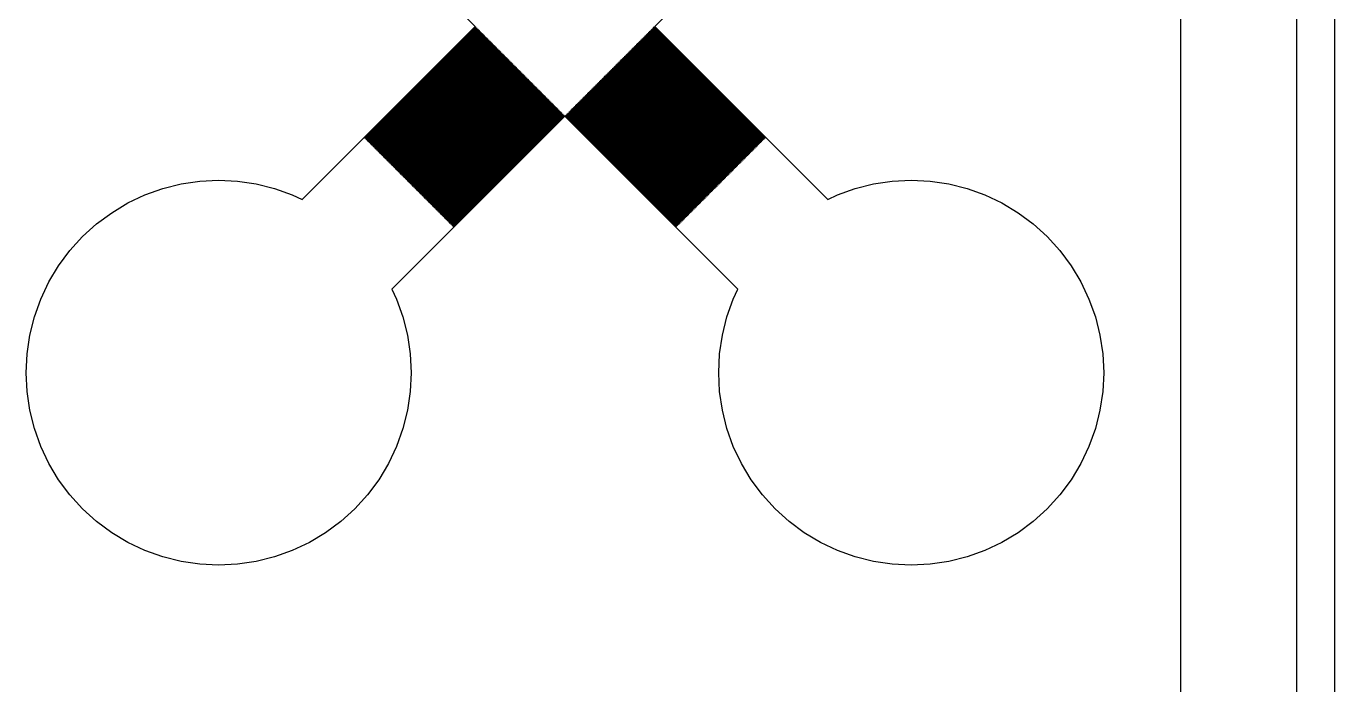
# Model space of a CAD drawing. Extents: x -16 to 132, y -40 to 113.
# Drawn here: x 94.08 to 111.46, y 37.27 to 46.02 of the extents above; entities that cross this region are included whole.
import ezdxf

# ---------------------------------------------------------------- set-up
doc = ezdxf.new("R2010")
doc.units = 0

msp = doc.modelspace()

# ---------------------------------------------------------------- linework, layer by layer
for p, q in [((111.463, -1.0226), (111.463, 74.6498)), ((110.952, 74.1385), (110.952, -0.51129)), ((109.418, 1.0226), (109.418, 72.6046)), ((100.044, 46.017), (97.7462, 48.3151)), ((104.729, 48.3151), (102.43, 46.017)), ((97.7462, 43.7189), (100.044, 46.017)), ((100.052, 46.0098), (98.5786, 44.5368)), ((98.5858, 44.5296), (100.059, 46.0025)), ((100.066, 45.9953), (98.5931, 44.5224)), ((98.6003, 44.5151), (100.073, 45.9881)), ((100.08, 45.9808), (98.6075, 44.5079)), ((98.6148, 44.5007), (100.088, 45.9736)), ((100.095, 45.9664), (98.622, 44.4935)), ((98.6292, 44.4862), (100.102, 45.9591)), ((100.109, 45.9519), (98.6365, 44.479)), ((98.6437, 44.4718), (100.117, 45.9447)), ((100.124, 45.9374), (98.6509, 44.4645)), ((98.6582, 44.4573), (100.131, 45.9302)), ((100.138, 45.923), (98.6654, 44.4501)), ((98.6726, 44.4429), (100.146, 45.9158)), ((100.153, 45.9085), (98.6799, 44.4356)), ((98.6871, 44.4284), (100.16, 45.9013)), ((100.167, 45.8941), (98.6943, 44.4212)), ((98.7016, 44.4139), (100.174, 45.8868)), ((100.059, 46.0025), (100.052, 46.0098)), ((100.073, 45.9881), (100.066, 45.9953)), ((100.088, 45.9736), (100.08, 45.9808)), ((100.102, 45.9591), (100.095, 45.9664)), ((100.117, 45.9447), (100.109, 45.9519)), ((100.131, 45.9302), (100.124, 45.9374)), ((100.146, 45.9158), (100.138, 45.923)), ((100.16, 45.9013), (100.153, 45.9085)), ((100.174, 45.8868), (100.167, 45.8941)), ((102.308, 45.8941), (102.3, 45.8868)), ((102.3, 45.8868), (103.773, 44.4139)), ((103.78, 44.4211), (102.308, 45.8941)), ((102.322, 45.9085), (102.315, 45.9013)), ((102.315, 45.9013), (103.788, 44.4284)), ((103.795, 44.4356), (102.322, 45.9085)), ((102.336, 45.923), (102.329, 45.9158)), ((102.329, 45.9158), (103.802, 44.4428)), ((103.809, 44.4501), (102.336, 45.923)), ((102.351, 45.9374), (102.344, 45.9302)), ((102.344, 45.9302), (103.817, 44.4573)), ((103.824, 44.4645), (102.351, 45.9374)), ((102.365, 45.9519), (102.358, 45.9447)), ((102.358, 45.9447), (103.831, 44.4718)), ((103.838, 44.479), (102.365, 45.9519)), ((102.38, 45.9664), (102.373, 45.9591)), ((102.373, 45.9591), (103.846, 44.4862)), ((103.853, 44.4935), (102.38, 45.9664)), ((102.394, 45.9808), (102.387, 45.9736)), ((102.387, 45.9736), (103.86, 44.5007)), ((103.867, 44.5079), (102.394, 45.9808)), ((102.409, 45.9953), (102.402, 45.9881)), ((102.402, 45.9881), (103.874, 44.5151)), ((103.882, 44.5224), (102.409, 45.9953)), ((102.423, 46.0098), (102.416, 46.0025)), ((102.416, 46.0025), (103.889, 44.5296)), ((103.896, 44.5368), (102.423, 46.0098)), ((102.43, 46.017), (104.729, 43.7189)), ((100.182, 45.8796), (98.7088, 44.4067)), ((98.716, 44.3995), (100.189, 45.8724)), ((100.196, 45.8651), (98.7232, 44.3922)), ((98.7305, 44.385), (100.203, 45.8579)), ((100.211, 45.8507), (98.7377, 44.3777)), ((98.7449, 44.3705), (100.218, 45.8434)), ((100.225, 45.8362), (98.7522, 44.3633)), ((98.7594, 44.3561), (100.232, 45.829)), ((100.24, 45.8217), (98.7666, 44.3488)), ((98.7739, 44.3416), (100.247, 45.8145)), ((100.254, 45.8073), (98.7811, 44.3344)), ((98.7883, 44.3271), (100.261, 45.8)), ((100.268, 45.7928), (98.7955, 44.3199)), ((98.8028, 44.3127), (100.276, 45.7856)), ((100.283, 45.7784), (98.81, 44.3055)), ((98.8172, 44.2982), (100.29, 45.7711)), ((100.297, 45.7639), (98.8245, 44.291)), ((98.8317, 44.2838), (100.305, 45.7567)), ((100.312, 45.7494), (98.8389, 44.2765)), ((98.8462, 44.2693), (100.319, 45.7422)), ((100.326, 45.735), (98.8534, 44.2621)), ((98.8606, 44.2548), (100.334, 45.7278)), ((100.341, 45.7205), (98.8679, 44.2476)), ((98.8751, 44.2404), (100.348, 45.7133)), ((100.189, 45.8724), (100.182, 45.8796)), ((100.203, 45.8579), (100.196, 45.8651)), ((100.218, 45.8434), (100.211, 45.8507)), ((100.232, 45.829), (100.225, 45.8362)), ((100.247, 45.8145), (100.24, 45.8217)), ((100.261, 45.8), (100.254, 45.8073)), ((100.276, 45.7856), (100.268, 45.7928)), ((100.29, 45.7711), (100.283, 45.7784)), ((100.305, 45.7567), (100.297, 45.7639)), ((100.319, 45.7422), (100.312, 45.7494)), ((100.334, 45.7278), (100.326, 45.735)), ((100.348, 45.7133), (100.341, 45.7205)), ((102.134, 45.7205), (102.127, 45.7133)), ((102.127, 45.7133), (103.6, 44.2404)), ((103.607, 44.2476), (102.134, 45.7205)), ((102.148, 45.735), (102.141, 45.7278)), ((102.141, 45.7278), (103.614, 44.2548)), ((103.621, 44.2621), (102.148, 45.735)), ((102.163, 45.7494), (102.156, 45.7422)), ((102.156, 45.7422), (103.629, 44.2693)), ((103.636, 44.2765), (102.163, 45.7494)), ((102.177, 45.7639), (102.17, 45.7567)), ((102.17, 45.7567), (103.643, 44.2838)), ((103.65, 44.291), (102.177, 45.7639)), ((102.192, 45.7784), (102.185, 45.7711)), ((102.185, 45.7711), (103.658, 44.2982)), ((103.665, 44.3055), (102.192, 45.7784)), ((102.206, 45.7928), (102.199, 45.7856)), ((102.199, 45.7856), (103.672, 44.3127)), ((103.679, 44.3199), (102.206, 45.7928)), ((102.221, 45.8073), (102.214, 45.8)), ((102.214, 45.8), (103.686, 44.3271)), ((103.694, 44.3344), (102.221, 45.8073)), ((102.235, 45.8217), (102.228, 45.8145)), ((102.228, 45.8145), (103.701, 44.3416)), ((103.708, 44.3488), (102.235, 45.8217)), ((102.25, 45.8362), (102.242, 45.829)), ((102.242, 45.829), (103.715, 44.3561)), ((103.723, 44.3633), (102.25, 45.8362)), ((102.264, 45.8507), (102.257, 45.8434)), ((102.257, 45.8434), (103.73, 44.3705)), ((103.737, 44.3777), (102.264, 45.8507)), ((102.279, 45.8651), (102.271, 45.8579)), ((102.271, 45.8579), (103.744, 44.385)), ((103.752, 44.3922), (102.279, 45.8651)), ((102.293, 45.8796), (102.286, 45.8724)), ((102.286, 45.8724), (103.759, 44.3995)), ((103.766, 44.4067), (102.293, 45.8796)), ((100.355, 45.7061), (98.8823, 44.2331)), ((98.8895, 44.2259), (100.362, 45.6988)), ((100.37, 45.6916), (98.8968, 44.2187)), ((98.904, 44.2114), (100.377, 45.6844)), ((100.384, 45.6771), (98.9112, 44.2042)), ((98.9185, 44.197), (100.391, 45.6699)), ((100.399, 45.6627), (98.9257, 44.1898)), ((98.9329, 44.1825), (100.406, 45.6554)), ((100.413, 45.6482), (98.9402, 44.1753)), ((98.9474, 44.1681), (100.42, 45.641)), ((100.428, 45.6338), (98.9546, 44.1608)), ((98.9619, 44.1536), (100.435, 45.6265)), ((100.442, 45.6193), (98.9691, 44.1464)), ((98.9763, 44.1392), (100.449, 45.6121)), ((100.456, 45.6048), (98.9836, 44.1319)), ((98.9908, 44.1247), (100.464, 45.5976)), ((100.471, 45.5904), (98.998, 44.1174)), ((99.0052, 44.1102), (100.478, 45.5831)), ((100.485, 45.5759), (99.0125, 44.103)), ((99.0197, 44.0958), (100.493, 45.5687)), ((100.5, 45.5614), (99.0269, 44.0885)), ((99.0342, 44.0813), (100.507, 45.5542)), ((100.514, 45.547), (99.0414, 44.0741)), ((99.0486, 44.0668), (100.522, 45.5397)), ((100.362, 45.6988), (100.355, 45.7061)), ((100.377, 45.6844), (100.37, 45.6916)), ((100.391, 45.6699), (100.384, 45.6771)), ((100.406, 45.6554), (100.399, 45.6627)), ((100.42, 45.641), (100.413, 45.6482)), ((100.435, 45.6265), (100.428, 45.6338)), ((100.449, 45.6121), (100.442, 45.6193)), ((100.464, 45.5976), (100.456, 45.6048)), ((100.478, 45.5831), (100.471, 45.5904)), ((100.493, 45.5687), (100.485, 45.5759)), ((100.507, 45.5542), (100.5, 45.5614)), ((100.522, 45.5397), (100.514, 45.547)), ((101.96, 45.547), (101.953, 45.5397)), ((101.953, 45.5397), (103.426, 44.0668)), ((103.433, 44.0741), (101.96, 45.547)), ((101.975, 45.5614), (101.968, 45.5542)), ((101.968, 45.5542), (103.441, 44.0813)), ((103.448, 44.0885), (101.975, 45.5614)), ((101.989, 45.5759), (101.982, 45.5687)), ((101.982, 45.5687), (103.455, 44.0957)), ((103.462, 44.103), (101.989, 45.5759)), ((102.004, 45.5904), (101.997, 45.5831)), ((101.997, 45.5831), (103.47, 44.1102)), ((103.477, 44.1174), (102.004, 45.5904)), ((102.018, 45.6048), (102.011, 45.5976)), ((102.011, 45.5976), (103.484, 44.1247)), ((103.491, 44.1319), (102.018, 45.6048)), ((102.033, 45.6193), (102.026, 45.6121)), ((102.026, 45.6121), (103.498, 44.1391)), ((103.506, 44.1464), (102.033, 45.6193)), ((102.047, 45.6338), (102.04, 45.6265)), ((102.04, 45.6265), (103.513, 44.1536)), ((103.52, 44.1608), (102.047, 45.6338)), ((102.062, 45.6482), (102.054, 45.641)), ((102.054, 45.641), (103.527, 44.1681)), ((103.535, 44.1753), (102.062, 45.6482)), ((102.076, 45.6627), (102.069, 45.6554)), ((102.069, 45.6554), (103.542, 44.1825)), ((103.549, 44.1897), (102.076, 45.6627)), ((102.091, 45.6771), (102.083, 45.6699)), ((102.083, 45.6699), (103.556, 44.197)), ((103.564, 44.2042), (102.091, 45.6771)), ((102.105, 45.6916), (102.098, 45.6844)), ((102.098, 45.6844), (103.571, 44.2114)), ((103.578, 44.2187), (102.105, 45.6916)), ((102.12, 45.7061), (102.112, 45.6988)), ((102.112, 45.6988), (103.585, 44.2259)), ((103.592, 44.2331), (102.12, 45.7061)), ((100.529, 45.5325), (99.0558, 44.0596)), ((99.0631, 44.0524), (100.536, 45.5253)), ((100.543, 45.5181), (99.0703, 44.0452)), ((99.0775, 44.0379), (100.55, 45.5108)), ((100.558, 45.5036), (99.0848, 44.0307)), ((99.092, 44.0235), (100.565, 45.4964)), ((100.572, 45.4891), (99.0993, 44.0162)), ((99.1065, 44.009), (100.579, 45.4819)), ((100.587, 45.4747), (99.1137, 44.0018)), ((99.1209, 43.9945), (100.594, 45.4674)), ((100.601, 45.4602), (99.1282, 43.9873)), ((99.1354, 43.9801), (100.608, 45.453)), ((100.616, 45.4457), (99.1426, 43.9728)), ((99.1499, 43.9656), (100.623, 45.4385)), ((100.63, 45.4313), (99.1571, 43.9584)), ((99.1643, 43.9511), (100.637, 45.4241)), ((100.644, 45.4168), (99.1716, 43.9439)), ((99.1788, 43.9367), (100.652, 45.4096)), ((100.659, 45.4024), (99.186, 43.9295)), ((99.1932, 43.9222), (100.666, 45.3951)), ((100.673, 45.3879), (99.2005, 43.915)), ((99.2077, 43.9078), (100.681, 45.3807)), ((100.688, 45.3735), (99.2149, 43.9005)), ((99.2222, 43.8933), (100.695, 45.3662)), ((100.536, 45.5253), (100.529, 45.5325)), ((100.55, 45.5108), (100.543, 45.5181)), ((100.565, 45.4964), (100.558, 45.5036)), ((100.579, 45.4819), (100.572, 45.4891)), ((100.594, 45.4674), (100.587, 45.4747)), ((100.608, 45.453), (100.601, 45.4602)), ((100.623, 45.4385), (100.616, 45.4457)), ((100.637, 45.4241), (100.63, 45.4313)), ((100.652, 45.4096), (100.644, 45.4168)), ((100.666, 45.3951), (100.659, 45.4024)), ((100.681, 45.3807), (100.673, 45.3879)), ((100.695, 45.3662), (100.688, 45.3735)), ((101.787, 45.3735), (101.78, 45.3662)), ((101.78, 45.3662), (103.253, 43.8933)), ((103.26, 43.9005), (101.787, 45.3735)), ((101.801, 45.3879), (101.794, 45.3807)), ((101.794, 45.3807), (103.267, 43.9078)), ((103.274, 43.915), (101.801, 45.3879)), ((101.816, 45.4024), (101.809, 45.3951)), ((101.809, 45.3951), (103.282, 43.9222)), ((103.289, 43.9294), (101.816, 45.4024)), ((101.83, 45.4168), (101.823, 45.4096)), ((101.823, 45.4096), (103.296, 43.9367)), ((103.303, 43.9439), (101.83, 45.4168)), ((101.845, 45.4313), (101.838, 45.4241)), ((101.838, 45.4241), (103.31, 43.9511)), ((103.318, 43.9584), (101.845, 45.4313)), ((101.859, 45.4457), (101.852, 45.4385)), ((101.852, 45.4385), (103.325, 43.9656)), ((103.332, 43.9728), (101.859, 45.4457)), ((101.874, 45.4602), (101.866, 45.453)), ((101.866, 45.453), (103.339, 43.9801)), ((103.347, 43.9873), (101.874, 45.4602)), ((101.888, 45.4747), (101.881, 45.4674)), ((101.881, 45.4674), (103.354, 43.9945)), ((103.361, 44.0018), (101.888, 45.4747)), ((101.903, 45.4891), (101.895, 45.4819)), ((101.895, 45.4819), (103.368, 44.009)), ((103.376, 44.0162), (101.903, 45.4891)), ((101.917, 45.5036), (101.91, 45.4964)), ((101.91, 45.4964), (103.383, 44.0234)), ((103.39, 44.0307), (101.917, 45.5036)), ((101.932, 45.5181), (101.924, 45.5108)), ((101.924, 45.5108), (103.397, 44.0379)), ((103.404, 44.0451), (101.932, 45.5181)), ((101.946, 45.5325), (101.939, 45.5253)), ((101.939, 45.5253), (103.412, 44.0524)), ((103.419, 44.0596), (101.946, 45.5325)), ((100.702, 45.359), (99.2294, 43.8861)), ((99.2366, 43.8789), (100.71, 45.3518)), ((100.717, 45.3445), (99.2439, 43.8716)), ((99.2511, 43.8644), (100.724, 45.3373)), ((100.731, 45.3301), (99.2583, 43.8571)), ((99.2655, 43.8499), (100.738, 45.3228)), ((100.746, 45.3156), (99.2728, 43.8427)), ((99.28, 43.8354), (100.753, 45.3084)), ((100.76, 45.3011), (99.2872, 43.8282)), ((99.2945, 43.821), (100.767, 45.2939)), ((100.775, 45.2867), (99.3017, 43.8138)), ((99.3089, 43.8065), (100.782, 45.2794)), ((100.789, 45.2722), (99.3162, 43.7993)), ((99.3234, 43.7921), (100.796, 45.265)), ((100.804, 45.2578), (99.3306, 43.7849)), ((99.3378, 43.7776), (100.811, 45.2505)), ((100.818, 45.2433), (99.3451, 43.7704)), ((99.3523, 43.7632), (100.825, 45.2361)), ((100.832, 45.2288), (99.3596, 43.7559)), ((99.3668, 43.7487), (100.84, 45.2216)), ((100.847, 45.2144), (99.374, 43.7415)), ((99.3812, 43.7342), (100.854, 45.2071)), ((100.861, 45.1999), (99.3885, 43.727)), ((99.3957, 43.7198), (100.869, 45.1927)), ((100.71, 45.3518), (100.702, 45.359)), ((100.724, 45.3373), (100.717, 45.3445)), ((100.738, 45.3228), (100.731, 45.3301)), ((100.753, 45.3084), (100.746, 45.3156)), ((100.767, 45.2939), (100.76, 45.3011)), ((100.782, 45.2794), (100.775, 45.2867)), ((100.796, 45.265), (100.789, 45.2722)), ((100.811, 45.2505), (100.804, 45.2578)), ((100.825, 45.2361), (100.818, 45.2433)), ((100.84, 45.2216), (100.832, 45.2288)), ((100.854, 45.2071), (100.847, 45.2144)), ((100.869, 45.1927), (100.861, 45.1999)), ((101.613, 45.1999), (101.606, 45.1927)), ((101.606, 45.1927), (103.079, 43.7198)), ((103.086, 43.727), (101.613, 45.1999)), ((101.628, 45.2144), (101.621, 45.2071)), ((101.621, 45.2071), (103.094, 43.7342)), ((103.101, 43.7415), (101.628, 45.2144)), ((101.642, 45.2288), (101.635, 45.2216)), ((101.635, 45.2216), (103.108, 43.7487)), ((103.115, 43.7559), (101.642, 45.2288)), ((101.657, 45.2433), (101.65, 45.2361)), ((101.65, 45.2361), (103.122, 43.7631)), ((103.13, 43.7704), (101.657, 45.2433)), ((101.671, 45.2578), (101.664, 45.2505)), ((101.664, 45.2505), (103.137, 43.7776)), ((103.144, 43.7848), (101.671, 45.2578)), ((101.686, 45.2722), (101.678, 45.265)), ((101.678, 45.265), (103.151, 43.7921)), ((103.159, 43.7993), (101.686, 45.2722)), ((101.7, 45.2867), (101.693, 45.2794)), ((101.693, 45.2794), (103.166, 43.8065)), ((103.173, 43.8138), (101.7, 45.2867)), ((101.715, 45.3011), (101.707, 45.2939)), ((101.707, 45.2939), (103.18, 43.821)), ((103.188, 43.8282), (101.715, 45.3011)), ((101.729, 45.3156), (101.722, 45.3084)), ((101.722, 45.3084), (103.195, 43.8354)), ((103.202, 43.8427), (101.729, 45.3156)), ((101.744, 45.3301), (101.736, 45.3228)), ((101.736, 45.3228), (103.209, 43.8499)), ((103.216, 43.8571), (101.744, 45.3301)), ((101.758, 45.3445), (101.751, 45.3373)), ((101.751, 45.3373), (103.224, 43.8644)), ((103.231, 43.8716), (101.758, 45.3445)), ((101.772, 45.359), (101.765, 45.3518)), ((101.765, 45.3518), (103.238, 43.8788)), ((103.245, 43.8861), (101.772, 45.359)), ((100.876, 45.1854), (99.4029, 43.7125)), ((99.4102, 43.7053), (100.883, 45.1782)), ((100.89, 45.171), (99.4174, 43.6981)), ((99.4246, 43.6908), (100.898, 45.1638)), ((100.905, 45.1565), (99.4319, 43.6836)), ((99.4391, 43.6764), (100.912, 45.1493)), ((100.919, 45.142), (99.4463, 43.6691)), ((99.4535, 43.6619), (100.926, 45.1348)), ((100.934, 45.1276), (99.4608, 43.6547)), ((99.468, 43.6475), (100.941, 45.1204)), ((100.948, 45.1131), (99.4752, 43.6402)), ((99.4825, 43.633), (100.955, 45.1059)), ((100.963, 45.0987), (99.4897, 43.6258)), ((99.4969, 43.6185), (100.97, 45.0914)), ((100.977, 45.0842), (99.5042, 43.6113)), ((99.5114, 43.6041), (100.984, 45.077)), ((100.992, 45.0698), (99.5186, 43.5968)), ((99.5259, 43.5896), (100.999, 45.0625)), ((101.006, 45.0553), (99.5331, 43.5824)), ((99.5403, 43.5751), (101.013, 45.048)), ((101.02, 45.0408), (99.5475, 43.5679)), ((99.5548, 43.5607), (101.028, 45.0336)), ((101.035, 45.0264), (99.562, 43.5535)), ((99.5692, 43.5462), (101.042, 45.0191)), ((100.883, 45.1782), (100.876, 45.1854)), ((100.898, 45.1638), (100.89, 45.171)), ((100.912, 45.1493), (100.905, 45.1565)), ((100.926, 45.1348), (100.919, 45.142)), ((100.941, 45.1204), (100.934, 45.1276)), ((100.955, 45.1059), (100.948, 45.1131)), ((100.97, 45.0914), (100.963, 45.0987)), ((100.984, 45.077), (100.977, 45.0842)), ((100.999, 45.0625), (100.992, 45.0698)), ((101.013, 45.048), (101.006, 45.0553)), ((101.028, 45.0336), (101.02, 45.0408)), ((101.042, 45.0191), (101.035, 45.0264)), ((101.44, 45.0264), (101.433, 45.0191)), ((101.433, 45.0191), (102.906, 43.5462)), ((102.913, 43.5534), (101.44, 45.0264)), ((101.454, 45.0408), (101.447, 45.0336)), ((101.447, 45.0336), (102.92, 43.5607)), ((102.927, 43.5679), (101.454, 45.0408)), ((101.469, 45.0553), (101.462, 45.048)), ((101.462, 45.048), (102.934, 43.5751)), ((102.942, 43.5824), (101.469, 45.0553)), ((101.483, 45.0698), (101.476, 45.0625)), ((101.476, 45.0625), (102.949, 43.5896)), ((102.956, 43.5968), (101.483, 45.0698)), ((101.498, 45.0842), (101.49, 45.077)), ((101.49, 45.077), (102.963, 43.6041)), ((102.971, 43.6113), (101.498, 45.0842)), ((101.512, 45.0987), (101.505, 45.0914)), ((101.505, 45.0914), (102.978, 43.6185)), ((102.985, 43.6257), (101.512, 45.0987)), ((101.527, 45.1131), (101.519, 45.1059)), ((101.519, 45.1059), (102.992, 43.633)), ((103, 43.6402), (101.527, 45.1131)), ((101.541, 45.1276), (101.534, 45.1204)), ((101.534, 45.1204), (103.007, 43.6474)), ((103.014, 43.6547), (101.541, 45.1276)), ((101.556, 45.142), (101.548, 45.1348)), ((101.548, 45.1348), (103.021, 43.6619)), ((103.028, 43.6691), (101.556, 45.142)), ((101.57, 45.1565), (101.563, 45.1493)), ((101.563, 45.1493), (103.036, 43.6764)), ((103.043, 43.6836), (101.57, 45.1565)), ((101.584, 45.171), (101.577, 45.1638)), ((101.577, 45.1638), (103.05, 43.6908)), ((103.057, 43.6981), (101.584, 45.171)), ((101.599, 45.1854), (101.592, 45.1782)), ((101.592, 45.1782), (103.065, 43.7053)), ((103.072, 43.7125), (101.599, 45.1854)), ((101.049, 45.0119), (99.5765, 43.539)), ((99.5837, 43.5318), (101.057, 45.0047)), ((101.064, 44.9974), (99.5909, 43.5245)), ((99.5982, 43.5173), (101.071, 44.9902)), ((101.078, 44.983), (99.6054, 43.5101)), ((99.6126, 43.5028), (101.086, 44.9757)), ((101.093, 44.9685), (99.6199, 43.4956)), ((99.6271, 43.4884), (101.1, 44.9613)), ((101.107, 44.9541), (99.6343, 43.4812)), ((99.6416, 43.4739), (101.114, 44.9468)), ((101.122, 44.9396), (99.6488, 43.4667)), ((99.656, 43.4595), (101.129, 44.9324)), ((101.136, 44.9251), (99.6633, 43.4522)), ((99.6705, 43.445), (101.143, 44.9179)), ((101.151, 44.9107), (99.6777, 43.4378)), ((99.6849, 43.4305), (101.158, 44.9034)), ((101.165, 44.8962), (99.6922, 43.4233)), ((99.6994, 43.4161), (101.172, 44.889)), ((101.18, 44.8817), (99.7066, 43.4088)), ((99.7139, 43.4016), (101.187, 44.8745)), ((101.194, 44.8673), (99.7211, 43.3944)), ((99.7283, 43.3871), (101.201, 44.86)), ((101.208, 44.8528), (99.7355, 43.3799)), ((99.7428, 43.3727), (101.216, 44.8456)), ((101.057, 45.0047), (101.049, 45.0119)), ((101.071, 44.9902), (101.064, 44.9974)), ((101.086, 44.9757), (101.078, 44.983)), ((101.1, 44.9613), (101.093, 44.9685)), ((101.114, 44.9468), (101.107, 44.9541)), ((101.129, 44.9324), (101.122, 44.9396)), ((101.143, 44.9179), (101.136, 44.9251)), ((101.158, 44.9034), (101.151, 44.9107)), ((101.172, 44.889), (101.165, 44.8962)), ((101.187, 44.8745), (101.18, 44.8817)), ((101.201, 44.86), (101.194, 44.8673)), ((101.216, 44.8456), (101.208, 44.8528)), ((101.266, 44.8528), (101.259, 44.8456)), ((101.259, 44.8456), (102.732, 43.3727)), ((102.739, 43.3799), (101.266, 44.8528)), ((101.281, 44.8673), (101.274, 44.86)), ((101.274, 44.86), (102.746, 43.3871)), ((102.754, 43.3944), (101.281, 44.8673)), ((101.295, 44.8817), (101.288, 44.8745)), ((101.288, 44.8745), (102.761, 43.4016)), ((102.768, 43.4088), (101.295, 44.8817)), ((101.31, 44.8962), (101.302, 44.889)), ((101.302, 44.889), (102.775, 43.4161)), ((102.783, 43.4233), (101.31, 44.8962)), ((101.324, 44.9107), (101.317, 44.9034)), ((101.317, 44.9034), (102.79, 43.4305)), ((102.797, 43.4378), (101.324, 44.9107)), ((101.339, 44.9251), (101.331, 44.9179)), ((101.331, 44.9179), (102.804, 43.445)), ((102.812, 43.4522), (101.339, 44.9251)), ((101.353, 44.9396), (101.346, 44.9324)), ((101.346, 44.9324), (102.819, 43.4594)), ((102.826, 43.4667), (101.353, 44.9396)), ((101.368, 44.9541), (101.36, 44.9468)), ((101.36, 44.9468), (102.833, 43.4739)), ((102.84, 43.4811), (101.368, 44.9541)), ((101.382, 44.9685), (101.375, 44.9613)), ((101.375, 44.9613), (102.848, 43.4884)), ((102.855, 43.4956), (101.382, 44.9685)), ((101.396, 44.983), (101.389, 44.9757)), ((101.389, 44.9757), (102.862, 43.5028)), ((102.869, 43.5101), (101.396, 44.983)), ((101.411, 44.9974), (101.404, 44.9902)), ((101.404, 44.9902), (102.877, 43.5173)), ((102.884, 43.5245), (101.411, 44.9974)), ((101.425, 45.0119), (101.418, 45.0047)), ((101.418, 45.0047), (102.891, 43.5318)), ((102.898, 43.539), (101.425, 45.0119)), ((101.237, 44.8239), (98.9393, 42.5258)), ((101.223, 44.8383), (99.75, 43.3654)), ((99.7572, 43.3582), (101.23, 44.8311)), ((101.23, 44.8311), (101.223, 44.8383)), ((103.535, 42.5258), (101.237, 44.8239)), ((101.252, 44.8383), (101.245, 44.8311)), ((101.245, 44.8311), (102.718, 43.3582)), ((102.725, 43.3654), (101.252, 44.8383)), ((98.5786, 44.5368), (98.5858, 44.5296)), ((98.5931, 44.5224), (98.6003, 44.5151)), ((98.6075, 44.5079), (98.6148, 44.5007)), ((103.86, 44.5007), (103.867, 44.5079)), ((103.874, 44.5151), (103.882, 44.5224)), ((103.889, 44.5296), (103.896, 44.5368)), ((98.622, 44.4935), (98.6292, 44.4862)), ((98.6365, 44.479), (98.6437, 44.4718)), ((98.6509, 44.4645), (98.6582, 44.4573)), ((98.6654, 44.4501), (98.6726, 44.4429)), ((98.6799, 44.4356), (98.6871, 44.4284)), ((98.6943, 44.4212), (98.7016, 44.4139)), ((98.7088, 44.4067), (98.716, 44.3995)), ((98.7232, 44.3922), (98.7305, 44.385)), ((98.7377, 44.3777), (98.7449, 44.3705)), ((98.7522, 44.3633), (98.7594, 44.3561)), ((98.7666, 44.3488), (98.7739, 44.3416)), ((98.7811, 44.3344), (98.7883, 44.3271)), ((103.686, 44.3271), (103.694, 44.3344)), ((103.701, 44.3416), (103.708, 44.3488)), ((103.715, 44.3561), (103.723, 44.3633)), ((103.73, 44.3705), (103.737, 44.3777)), ((103.744, 44.385), (103.752, 44.3922)), ((103.759, 44.3995), (103.766, 44.4067)), ((103.773, 44.4139), (103.78, 44.4211)), ((103.788, 44.4284), (103.795, 44.4356)), ((103.802, 44.4428), (103.809, 44.4501)), ((103.817, 44.4573), (103.824, 44.4645)), ((103.831, 44.4718), (103.838, 44.479)), ((103.846, 44.4862), (103.853, 44.4935)), ((98.7955, 44.3199), (98.8028, 44.3127)), ((98.81, 44.3055), (98.8172, 44.2982)), ((98.8245, 44.291), (98.8317, 44.2838)), ((98.8389, 44.2765), (98.8462, 44.2693)), ((98.8534, 44.2621), (98.8606, 44.2548)), ((98.8679, 44.2476), (98.8751, 44.2404)), ((98.8823, 44.2331), (98.8895, 44.2259)), ((98.8968, 44.2187), (98.904, 44.2114)), ((98.9112, 44.2042), (98.9185, 44.197)), ((98.9257, 44.1898), (98.9329, 44.1825)), ((98.9402, 44.1753), (98.9474, 44.1681)), ((98.9546, 44.1608), (98.9619, 44.1536)), ((103.513, 44.1536), (103.52, 44.1608)), ((103.527, 44.1681), (103.535, 44.1753)), ((103.542, 44.1825), (103.549, 44.1897)), ((103.556, 44.197), (103.564, 44.2042)), ((103.571, 44.2114), (103.578, 44.2187)), ((103.585, 44.2259), (103.592, 44.2331)), ((103.6, 44.2404), (103.607, 44.2476)), ((103.614, 44.2548), (103.621, 44.2621)), ((103.629, 44.2693), (103.636, 44.2765)), ((103.643, 44.2838), (103.65, 44.291)), ((103.658, 44.2982), (103.665, 44.3055)), ((103.672, 44.3127), (103.679, 44.3199)), ((96.388, 43.9624), (96.6386, 43.9747)), ((96.6386, 43.9747), (96.8892, 43.9624)), ((98.9691, 44.1464), (98.9763, 44.1392)), ((98.9836, 44.1319), (98.9908, 44.1247)), ((98.998, 44.1174), (99.0052, 44.1102)), ((99.0125, 44.103), (99.0197, 44.0958)), ((99.0269, 44.0885), (99.0342, 44.0813)), ((99.0414, 44.0741), (99.0486, 44.0668)), ((99.0558, 44.0596), (99.0631, 44.0524)), ((99.0703, 44.0452), (99.0775, 44.0379)), ((99.0848, 44.0307), (99.092, 44.0235)), ((99.0993, 44.0162), (99.1065, 44.009)), ((99.1137, 44.0018), (99.1209, 43.9945)), ((99.1282, 43.9873), (99.1354, 43.9801)), ((103.339, 43.9801), (103.347, 43.9873)), ((103.354, 43.9945), (103.361, 44.0018)), ((103.368, 44.009), (103.376, 44.0162)), ((103.383, 44.0234), (103.39, 44.0307)), ((103.397, 44.0379), (103.404, 44.0451)), ((103.412, 44.0524), (103.419, 44.0596)), ((103.426, 44.0668), (103.433, 44.0741)), ((103.441, 44.0813), (103.448, 44.0885)), ((103.455, 44.0957), (103.462, 44.103)), ((103.47, 44.1102), (103.477, 44.1174)), ((103.484, 44.1247), (103.491, 44.1319)), ((103.498, 44.1391), (103.506, 44.1464)), ((105.586, 43.9624), (105.836, 43.9747)), ((105.836, 43.9747), (106.087, 43.9624)), ((95.6602, 43.7801), (95.8965, 43.8646)), ((95.8965, 43.8646), (96.1398, 43.9255)), ((96.1398, 43.9255), (96.388, 43.9624)), ((96.8892, 43.9624), (97.1373, 43.9255)), ((97.1373, 43.9255), (97.3807, 43.8646)), ((97.3807, 43.8646), (97.6169, 43.7801)), ((99.1426, 43.9728), (99.1499, 43.9656)), ((99.1571, 43.9584), (99.1643, 43.9511)), ((99.1716, 43.9439), (99.1788, 43.9367)), ((99.186, 43.9295), (99.1932, 43.9222)), ((99.2005, 43.915), (99.2077, 43.9078)), ((99.2149, 43.9005), (99.2222, 43.8933)), ((99.2294, 43.8861), (99.2366, 43.8789)), ((99.2439, 43.8716), (99.2511, 43.8644)), ((99.2583, 43.8571), (99.2655, 43.8499)), ((99.2728, 43.8427), (99.28, 43.8354)), ((99.2872, 43.8282), (99.2945, 43.821)), ((99.3017, 43.8138), (99.3089, 43.8065)), ((103.166, 43.8065), (103.173, 43.8138)), ((103.18, 43.821), (103.188, 43.8282)), ((103.195, 43.8354), (103.202, 43.8427)), ((103.209, 43.8499), (103.216, 43.8571)), ((103.224, 43.8644), (103.231, 43.8716)), ((103.238, 43.8788), (103.245, 43.8861)), ((103.253, 43.8933), (103.26, 43.9005)), ((103.267, 43.9078), (103.274, 43.915)), ((103.282, 43.9222), (103.289, 43.9294)), ((103.296, 43.9367), (103.303, 43.9439)), ((103.31, 43.9511), (103.318, 43.9584)), ((103.325, 43.9656), (103.332, 43.9728)), ((104.858, 43.7801), (105.094, 43.8646)), ((105.094, 43.8646), (105.337, 43.9255)), ((105.337, 43.9255), (105.586, 43.9624)), ((106.087, 43.9624), (106.335, 43.9255)), ((106.335, 43.9255), (106.578, 43.8646)), ((106.578, 43.8646), (106.815, 43.7801)), ((95.2183, 43.5438), (95.4334, 43.6728)), ((95.4334, 43.6728), (95.6602, 43.7801)), ((97.6169, 43.7801), (97.7462, 43.7189)), ((99.3162, 43.7993), (99.3234, 43.7921)), ((99.3306, 43.7849), (99.3378, 43.7776)), ((99.3451, 43.7704), (99.3523, 43.7632)), ((99.3596, 43.7559), (99.3668, 43.7487)), ((99.374, 43.7415), (99.3812, 43.7342)), ((99.3885, 43.727), (99.3957, 43.7198)), ((99.4029, 43.7125), (99.4102, 43.7053)), ((99.4174, 43.6981), (99.4246, 43.6908)), ((99.4319, 43.6836), (99.4391, 43.6764)), ((99.4463, 43.6691), (99.4535, 43.6619)), ((99.4608, 43.6547), (99.468, 43.6475)), ((99.4752, 43.6402), (99.4825, 43.633)), ((102.992, 43.633), (103, 43.6402)), ((103.007, 43.6474), (103.014, 43.6547)), ((103.021, 43.6619), (103.028, 43.6691)), ((103.036, 43.6764), (103.043, 43.6836)), ((103.05, 43.6908), (103.057, 43.6981)), ((103.065, 43.7053), (103.072, 43.7125)), ((103.079, 43.7198), (103.086, 43.727)), ((103.094, 43.7342), (103.101, 43.7415)), ((103.108, 43.7487), (103.115, 43.7559)), ((103.122, 43.7631), (103.13, 43.7704)), ((103.137, 43.7776), (103.144, 43.7848)), ((103.151, 43.7921), (103.159, 43.7993)), ((104.729, 43.7189), (104.858, 43.7801)), ((106.815, 43.7801), (107.041, 43.6728)), ((107.041, 43.6728), (107.257, 43.5438)), ((95.0168, 43.3944), (95.2183, 43.5438)), ((99.4897, 43.6258), (99.4969, 43.6185)), ((99.5042, 43.6113), (99.5114, 43.6041)), ((99.5186, 43.5968), (99.5259, 43.5896)), ((99.5331, 43.5824), (99.5403, 43.5751)), ((99.5475, 43.5679), (99.5548, 43.5607)), ((99.562, 43.5535), (99.5692, 43.5462)), ((99.5765, 43.539), (99.5837, 43.5318)), ((99.5909, 43.5245), (99.5982, 43.5173)), ((99.6054, 43.5101), (99.6126, 43.5028)), ((99.6199, 43.4956), (99.6271, 43.4884)), ((99.6343, 43.4812), (99.6416, 43.4739)), ((99.6488, 43.4667), (99.656, 43.4595)), ((102.819, 43.4594), (102.826, 43.4667)), ((102.833, 43.4739), (102.84, 43.4811)), ((102.848, 43.4884), (102.855, 43.4956)), ((102.862, 43.5028), (102.869, 43.5101)), ((102.877, 43.5173), (102.884, 43.5245)), ((102.891, 43.5318), (102.898, 43.539)), ((102.906, 43.5462), (102.913, 43.5534)), ((102.92, 43.5607), (102.927, 43.5679)), ((102.934, 43.5751), (102.942, 43.5824)), ((102.949, 43.5896), (102.956, 43.5968)), ((102.963, 43.6041), (102.971, 43.6113)), ((102.978, 43.6185), (102.985, 43.6257)), ((107.257, 43.5438), (107.458, 43.3944)), ((94.8309, 43.2259), (95.0168, 43.3944)), ((99.6633, 43.4522), (99.6705, 43.445)), ((99.6777, 43.4378), (99.6849, 43.4305)), ((99.6922, 43.4233), (99.6994, 43.4161)), ((99.7066, 43.4088), (99.7139, 43.4016)), ((99.7211, 43.3944), (99.7283, 43.3871)), ((99.7355, 43.3799), (99.7428, 43.3727)), ((99.75, 43.3654), (99.7572, 43.3582)), ((102.718, 43.3582), (102.725, 43.3654)), ((102.732, 43.3727), (102.739, 43.3799)), ((102.746, 43.3871), (102.754, 43.3944)), ((102.761, 43.4016), (102.768, 43.4088)), ((102.775, 43.4161), (102.783, 43.4233)), ((102.79, 43.4305), (102.797, 43.4378)), ((102.804, 43.445), (102.812, 43.4522)), ((107.458, 43.3944), (107.644, 43.2259)), ((94.6624, 43.04), (94.8309, 43.2259)), ((107.644, 43.2259), (107.812, 43.04)), ((94.5129, 42.8385), (94.6624, 43.04)), ((107.812, 43.04), (107.962, 42.8385)), ((94.3839, 42.6233), (94.5129, 42.8385)), ((107.962, 42.8385), (108.091, 42.6233)), ((94.2767, 42.3965), (94.3839, 42.6233)), ((108.091, 42.6233), (108.198, 42.3965)), ((98.9393, 42.5258), (99.0005, 42.3965)), ((103.474, 42.3965), (103.535, 42.5258)), ((94.1922, 42.1603), (94.2767, 42.3965)), ((99.0005, 42.3965), (99.085, 42.1603)), ((103.39, 42.1603), (103.474, 42.3965)), ((108.198, 42.3965), (108.283, 42.1603)), ((94.1312, 41.9169), (94.1922, 42.1603)), ((99.085, 42.1603), (99.146, 41.9169)), ((103.329, 41.9169), (103.39, 42.1603)), ((108.283, 42.1603), (108.344, 41.9169)), ((94.0944, 41.6687), (94.1312, 41.9169)), ((99.146, 41.9169), (99.1828, 41.6688)), ((103.292, 41.6688), (103.329, 41.9169)), ((108.344, 41.9169), (108.38, 41.6688)), ((94.0821, 41.4182), (94.0944, 41.6687)), ((99.1828, 41.6688), (99.1951, 41.4182)), ((103.28, 41.4182), (103.292, 41.6688)), ((108.38, 41.6688), (108.393, 41.4182)), ((94.0944, 41.1676), (94.0821, 41.4182)), ((99.1951, 41.4182), (99.1828, 41.1676)), ((103.292, 41.1676), (103.28, 41.4182)), ((108.393, 41.4182), (108.38, 41.1676)), ((94.1312, 40.9194), (94.0944, 41.1676)), ((99.1828, 41.1676), (99.1459, 40.9194)), ((103.329, 40.9194), (103.292, 41.1676)), ((108.38, 41.1676), (108.344, 40.9194)), ((94.1922, 40.676), (94.1312, 40.9194)), ((99.1459, 40.9194), (99.085, 40.6761)), ((103.39, 40.6761), (103.329, 40.9194)), ((108.344, 40.9194), (108.283, 40.676)), ((94.2767, 40.4398), (94.1922, 40.676)), ((99.085, 40.6761), (99.0005, 40.4398)), ((103.474, 40.4398), (103.39, 40.6761)), ((108.283, 40.676), (108.198, 40.4398)), ((94.3839, 40.213), (94.2767, 40.4398)), ((99.0005, 40.4398), (98.8932, 40.213)), ((103.582, 40.213), (103.474, 40.4398)), ((108.198, 40.4398), (108.091, 40.213)), ((94.5129, 39.9978), (94.3839, 40.213)), ((98.8932, 40.213), (98.7642, 39.9979)), ((103.711, 39.9978), (103.582, 40.213)), ((108.091, 40.213), (107.962, 39.9978)), ((94.6624, 39.7963), (94.5129, 39.9978)), ((98.7642, 39.9979), (98.6148, 39.7964)), ((103.86, 39.7963), (103.711, 39.9978)), ((107.962, 39.9978), (107.812, 39.7963)), ((94.8308, 39.6104), (94.6624, 39.7963)), ((98.6148, 39.7964), (98.4463, 39.6105)), ((104.028, 39.6104), (103.86, 39.7963)), ((107.812, 39.7963), (107.644, 39.6104)), ((95.0167, 39.4419), (94.8308, 39.6104)), ((98.4463, 39.6105), (98.2604, 39.442)), ((104.214, 39.4419), (104.028, 39.6104)), ((107.644, 39.6104), (107.458, 39.4419)), ((95.2182, 39.2925), (95.0167, 39.4419)), ((95.4334, 39.1635), (95.2182, 39.2925)), ((98.0589, 39.2925), (97.8437, 39.1635)), ((98.2604, 39.442), (98.0589, 39.2925)), ((104.416, 39.2925), (104.214, 39.4419)), ((104.631, 39.1635), (104.416, 39.2925)), ((107.257, 39.2925), (107.041, 39.1635)), ((107.458, 39.4419), (107.257, 39.2925)), ((95.6602, 39.0563), (95.4334, 39.1635)), ((97.8437, 39.1635), (97.6169, 39.0563)), ((104.858, 39.0563), (104.631, 39.1635)), ((107.041, 39.1635), (106.815, 39.0563)), ((95.8964, 38.9717), (95.6602, 39.0563)), ((96.1398, 38.9108), (95.8964, 38.9717)), ((97.3807, 38.9717), (97.1373, 38.9108)), ((97.6169, 39.0563), (97.3807, 38.9717)), ((105.094, 38.9717), (104.858, 39.0563)), ((105.337, 38.9108), (105.094, 38.9717)), ((106.578, 38.9717), (106.335, 38.9108)), ((106.815, 39.0563), (106.578, 38.9717)), ((96.388, 38.874), (96.1398, 38.9108)), ((96.6385, 38.8617), (96.388, 38.874)), ((96.8891, 38.874), (96.6385, 38.8617)), ((97.1373, 38.9108), (96.8891, 38.874)), ((105.586, 38.874), (105.337, 38.9108)), ((105.836, 38.8617), (105.586, 38.874)), ((106.087, 38.874), (105.836, 38.8617)), ((106.335, 38.9108), (106.087, 38.874))]:
    msp.add_line(p, q)

doc.saveas('drawing.dxf')
